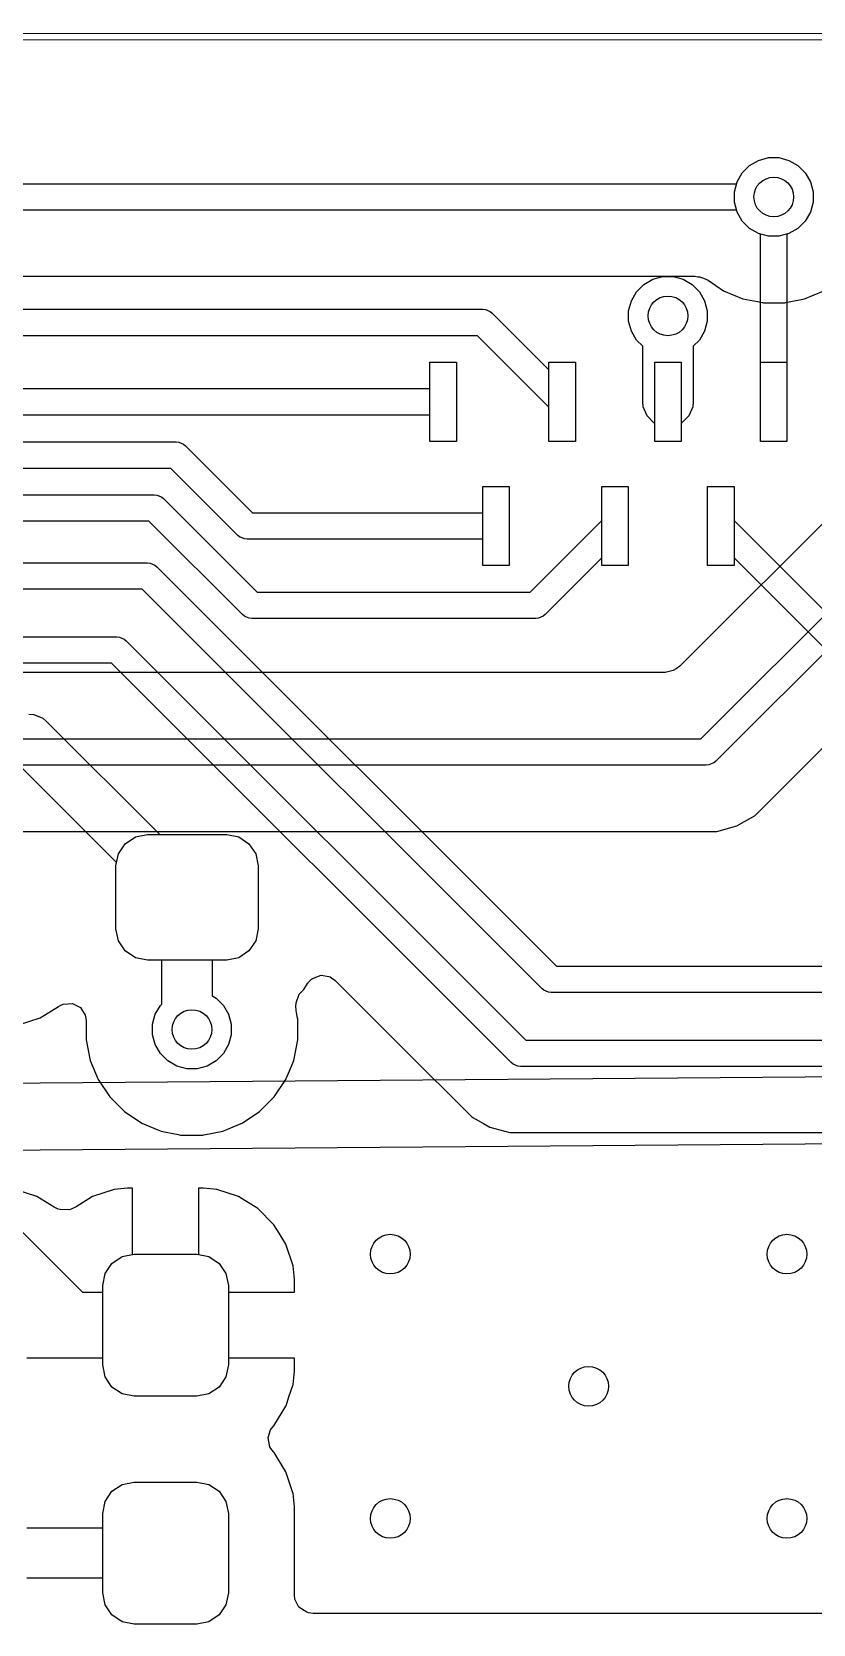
# Model space of a CAD drawing. Header units: millimetres. Extents: x 87.1 to 142.6, y -85.7 to -60.8.
# Drawn here: x 111.39 to 117.3, y -72.8 to -60.75 of the extents above; entities that cross this region are included whole.
import ezdxf

# ---------------------------------------------------------------- set-up
doc = ezdxf.new("R2010")
doc.units = ezdxf.units.MM
for name, color, linetype, true_color in [('B.Cu', 153, 'CONTINUOUS', 0x4d7fc4), ('Edge.Cuts', 254, 'CONTINUOUS', 0xd0d2cd), ('F.Cu', 13, 'CONTINUOUS', 0xc83434), ('F.Mask', 201, 'CONTINUOUS', 0xd864ff), ('F.Paste', 253, 'CONTINUOUS', 0xb4a09a)]:
    doc.layers.add(name, color=color, linetype=linetype, true_color=true_color)

msp = doc.modelspace()

# ---------------------------------------------------------------- linework, layer by layer
at = {"layer": 'B.Cu', "linetype": 'CONTINUOUS'}
for p, q in [((116.761994, -61.817372), (116.817372, -61.761994)), ((116.817372, -61.761994), (116.885195, -61.722836)), ((116.885195, -61.722836), (116.960842, -61.702567)), ((116.960842, -61.702567), (117.039158, -61.702567)), ((117.039158, -61.702567), (117.114805, -61.722836)), ((117.114805, -61.722836), (117.182628, -61.761994)), ((117.182628, -61.761994), (117.238006, -61.817372)), ((110.75, -61.9), (116.718869, -61.9)), ((116.718869, -61.9), (116.722836, -61.885195)), ((116.722836, -61.885195), (116.761994, -61.817372)), ((117.238006, -61.817372), (117.277164, -61.885195)), ((117.277164, -61.885195), (117.297433, -61.960842)), ((117.297433, -62.039158), (117.277164, -62.114805)), ((117.297433, -61.960842), (117.297433, -62.039158)), ((116.718869, -62.1), (110.791422, -62.1)), ((116.722836, -62.114805), (116.718869, -62.1)), ((116.761994, -62.182628), (116.722836, -62.114805)), ((117.277164, -62.114805), (117.238006, -62.182628)), ((116.817372, -62.238006), (116.761994, -62.182628)), ((116.885195, -62.277164), (116.817372, -62.238006)), ((116.960842, -62.297433), (116.885195, -62.277164)), ((117.114805, -62.277164), (117.039158, -62.297433)), ((117.182628, -62.238006), (117.114805, -62.277164)), ((117.238006, -62.182628), (117.182628, -62.238006)), ((117.039158, -62.297433), (116.960842, -62.297433)), ((111.060579, -62.6005), (116.402404, -62.6005)), ((116.402404, -62.6005), (116.424642, -62.603697)), ((116.424642, -62.603697), (116.437336, -62.605521)), ((116.437336, -62.605521), (116.46915, -62.614863)), ((116.46915, -62.614863), (116.503098, -62.630735)), ((116.503098, -62.630735), (116.620814, -62.70939)), ((116.620814, -62.70939), (116.620827, -62.709397)), ((116.620827, -62.709397), (116.766498, -62.769735)), ((116.766498, -62.769735), (116.766503, -62.769737)), ((116.766503, -62.769737), (116.876913, -62.791699)), ((117.090814, -62.798118), (117.233497, -62.769737)), ((117.233497, -62.769737), (117.379179, -62.709394)), ((116.876913, -62.791699), (116.879326, -62.792179)), ((116.879326, -62.792179), (116.913512, -62.798979)), ((116.913512, -62.798979), (116.916247, -62.799703)), ((116.916247, -62.799703), (116.921155, -62.8005)), ((116.921155, -62.8005), (117.078844, -62.8005)), ((117.078844, -62.8005), (117.082964, -62.8005)), ((117.082964, -62.8005), (117.090814, -62.798118)), ((117.953538, -63.887225), (116.290191, -65.550573)), ((116.448578, -66.1), (118.530499, -64.018079)), ((118.67192, -64.1595), (116.560711, -66.270711)), ((116.98796, -66.551272), (118.802056, -64.737177)), ((116.179422, -65.5995), (108.375534, -65.5995)), ((116.238852, -65.58433), (116.179422, -65.5995)), ((116.26194, -65.571722), (116.238852, -65.58433)), ((116.290191, -65.550573), (116.26194, -65.571722)), ((107.706131, -66.1), (116.448578, -66.1)), ((116.560711, -66.270711), (116.545557, -66.283147)), ((116.49, -66.3), (107.706131, -66.3)), ((116.509509, -66.298079), (116.49, -66.3)), ((116.545557, -66.283147), (116.509509, -66.298079)), ((116.858716, -66.68052), (116.97052, -66.568716)), ((116.97052, -66.568715), (116.987956, -66.551279)), ((116.97052, -66.568716), (116.97052, -66.568715)), ((116.987956, -66.551279), (116.98796, -66.551272)), ((116.721785, -66.759577), (116.777917, -66.727169)), ((116.777917, -66.727169), (116.858716, -66.68052)), ((108.021578, -66.8005), (116.40138, -66.8005)), ((116.40138, -66.8005), (116.401443, -66.800501)), ((116.401443, -66.800501), (116.403347, -66.800501)), ((116.403347, -66.800501), (116.410943, -66.800501)), ((116.410943, -66.800501), (116.569054, -66.800501)), ((116.569054, -66.800501), (116.569057, -66.800501)), ((116.569057, -66.800501), (116.721785, -66.759577)), ((119.010129, -68.646562), (109.852178, -68.718919)), ((109.856167, -69.224404), (119.014127, -69.152046))]:
    msp.add_line(p, q, dxfattribs=at)
at = {"layer": 'B.Cu'}
for centre in [(117, -62), (116.2, -62.9), (112.6, -68.3), (114.1, -70), (117.1, -70), (115.6, -71), (114.1, -72), (117.1, -72)]:
    msp.add_circle(centre, 0.15, dxfattribs=at)
at = {"layer": 'Edge.Cuts', "linetype": 'CONTINUOUS'}
for p, q in [((88.172342, -60.774331), (141.57597, -60.750447)), ((141.575993, -60.800447), (88.172364, -60.824331))]:
    msp.add_line(p, q, dxfattribs=at)
at = {"layer": 'F.Cu', "linetype": 'CONTINUOUS'}
for p, q in [((116.761994, -61.817372), (116.817372, -61.761994)), ((116.817372, -61.761994), (116.885195, -61.722836)), ((116.885195, -61.722836), (116.960842, -61.702567)), ((116.960842, -61.702567), (117.039158, -61.702567)), ((117.039158, -61.702567), (117.114805, -61.722836)), ((117.114805, -61.722836), (117.182628, -61.761994)), ((117.182628, -61.761994), (117.238006, -61.817372)), ((116.702567, -61.960842), (116.722836, -61.885195)), ((116.722836, -61.885195), (116.761994, -61.817372)), ((117.238006, -61.817372), (117.277164, -61.885195)), ((117.277164, -61.885195), (117.297433, -61.960842)), ((116.702567, -62.039158), (116.702567, -61.960842)), ((116.722836, -62.114805), (116.702567, -62.039158)), ((117.297433, -62.039158), (117.277164, -62.114805)), ((117.297433, -61.960842), (117.297433, -62.039158)), ((116.761994, -62.182628), (116.722836, -62.114805)), ((117.277164, -62.114805), (117.238006, -62.182628)), ((116.817372, -62.238006), (116.761994, -62.182628)), ((116.885195, -62.277164), (116.817372, -62.238006)), ((116.9, -62.28113), (116.885195, -62.277164)), ((116.9, -63.25), (116.9, -62.28113)), ((117.114805, -62.277164), (117.1, -62.28113)), ((117.1, -62.28113), (117.1, -63.25)), ((117.182628, -62.238006), (117.114805, -62.277164)), ((117.238006, -62.182628), (117.182628, -62.238006)), ((116.017372, -62.661994), (116.085195, -62.622836)), ((116.085195, -62.622836), (116.160842, -62.602567)), ((116.160842, -62.602567), (116.239158, -62.602567)), ((116.239158, -62.602567), (116.314805, -62.622836)), ((116.314805, -62.622836), (116.382628, -62.661994)), ((115.922836, -62.785195), (115.961994, -62.717372)), ((115.961994, -62.717372), (116.017372, -62.661994)), ((116.382628, -62.661994), (116.438006, -62.717372)), ((116.438006, -62.717372), (116.477164, -62.785195)), ((106.9235, -62.85), (114.8, -62.85)), ((114.8, -62.85), (114.819509, -62.851921)), ((114.819509, -62.851921), (114.855557, -62.866853)), ((114.855557, -62.866853), (114.870711, -62.879289)), ((114.870711, -62.879289), (115.3, -63.308578)), ((115.902567, -62.860842), (115.922836, -62.785195)), ((115.902567, -62.939158), (115.902567, -62.860842)), ((116.477164, -62.785195), (116.497433, -62.860842)), ((116.497433, -62.860842), (116.497433, -62.939158)), ((115.922836, -63.014805), (115.902567, -62.939158)), ((115.961994, -63.082628), (115.922836, -63.014805)), ((116.477164, -63.014805), (116.438006, -63.082628)), ((116.497433, -62.939158), (116.477164, -63.014805)), ((114.758578, -63.05), (106.964922, -63.05)), ((115.3, -63.591422), (114.758578, -63.05)), ((116.0095, -63.130134), (115.961994, -63.082628)), ((116.0095, -63.55), (116.0095, -63.130134)), ((116.438006, -63.082628), (116.3905, -63.130134)), ((116.3905, -63.130134), (116.3905, -63.55)), ((114.4, -63.45), (114.4, -63.25)), ((114.4, -63.25), (114.6, -63.25)), ((114.6, -63.25), (114.6, -63.85)), ((115.3, -63.308578), (115.3, -63.25)), ((115.3, -63.25), (115.5, -63.25)), ((115.5, -63.25), (115.5, -63.85)), ((116.9, -63.85), (116.9, -63.25)), ((117.1, -63.25), (117.1, -63.85)), ((106.949323, -63.45), (114.4, -63.45)), ((115.3, -63.85), (115.3, -63.591422)), ((116.01316, -63.587165), (116.0095, -63.55)), ((116.041605, -63.655836), (116.01316, -63.587165)), ((116.38684, -63.587165), (116.358395, -63.655836)), ((116.3905, -63.55), (116.38684, -63.587165)), ((114.4, -63.65), (106.990744, -63.65)), ((114.4, -63.85), (114.4, -63.65)), ((116.094164, -63.708395), (116.041605, -63.655836)), ((116.1, -63.710812), (116.094164, -63.708395)), ((116.1, -63.85), (116.1, -63.710812)), ((116.305836, -63.708395), (116.3, -63.710812)), ((116.3, -63.710812), (116.3, -63.85)), ((116.358395, -63.655836), (116.305836, -63.708395)), ((107.185823, -63.8535), (112.480851, -63.8535)), ((112.480851, -63.8535), (112.50036, -63.855421)), ((112.50036, -63.855421), (112.536408, -63.870353)), ((114.6, -63.85), (114.4, -63.85)), ((115.5, -63.85), (115.3, -63.85)), ((116.3, -63.85), (116.1, -63.85)), ((117.1, -63.85), (116.9, -63.85)), ((112.536408, -63.870353), (112.551562, -63.882789)), ((112.551562, -63.882789), (113.058773, -64.39)), ((112.439429, -64.0535), (107.227244, -64.0535)), ((112.946641, -64.560711), (112.439429, -64.0535)), ((114.8, -64.39), (114.8, -64.19)), ((114.8, -64.19), (115, -64.19)), ((115, -64.19), (115, -64.79)), ((115.7, -64.448578), (115.7, -64.19)), ((115.7, -64.19), (115.9, -64.19)), ((115.9, -64.19), (115.9, -64.79)), ((116.5, -64.79), (116.5, -64.19)), ((116.5, -64.19), (116.7, -64.19)), ((116.7, -64.19), (116.7, -64.448578)), ((107.415823, -64.2535), (112.315166, -64.2535)), ((112.315166, -64.2535), (112.334675, -64.255421)), ((112.334675, -64.255421), (112.370723, -64.270353)), ((112.370723, -64.270353), (112.385877, -64.282789)), ((112.385877, -64.282789), (113.093087, -64.99)), ((112.273744, -64.4535), (107.457245, -64.4535)), ((112.980955, -65.16071), (112.273744, -64.4535)), ((113.058773, -64.39), (114.8, -64.39)), ((115.158578, -64.99), (115.7, -64.448578)), ((116.7, -64.448578), (119.401421, -67.15)), ((112.961794, -64.573147), (112.946641, -64.560711)), ((112.967475, -64.5755), (112.961794, -64.573147)), ((112.997843, -64.588079), (112.967475, -64.5755)), ((113.017352, -64.59), (112.997843, -64.588079)), ((114.8, -64.59), (113.017352, -64.59)), ((114.8, -64.79), (114.8, -64.59)), ((109.913422, -64.7685), (112.26448, -64.7685)), ((112.26448, -64.7685), (112.283989, -64.770421)), ((112.283989, -64.770421), (112.320037, -64.785353)), ((112.320037, -64.785353), (112.335191, -64.797789)), ((112.335191, -64.797789), (115.357401, -67.82)), ((115, -64.79), (114.8, -64.79)), ((115.7, -64.731422), (115.270711, -65.160711)), ((115.7, -64.79), (115.7, -64.731422)), ((115.9, -64.79), (115.7, -64.79)), ((116.7, -64.79), (116.5, -64.79)), ((119.289289, -67.32071), (116.7, -64.731421)), ((116.7, -64.731421), (116.7, -64.79)), ((112.223058, -64.9685), (109.872, -64.9685)), ((115.24527, -67.990711), (112.223058, -64.9685)), ((113.093087, -64.99), (115.158578, -64.99)), ((112.996108, -65.173147), (112.980955, -65.16071)), ((113.006666, -65.17752), (112.996108, -65.173147)), ((113.032157, -65.188079), (113.006666, -65.17752)), ((113.051666, -65.19), (113.032157, -65.188079)), ((115.219509, -65.188079), (115.2, -65.19)), ((115.255557, -65.173147), (115.219509, -65.188079)), ((115.270711, -65.160711), (115.255557, -65.173147)), ((115.2, -65.19), (113.051666, -65.19)), ((109.872, -65.3285), (112.03252, -65.3285)), ((112.03252, -65.3285), (112.052029, -65.330421)), ((112.052029, -65.330421), (112.088077, -65.345353)), ((112.088077, -65.345353), (112.103231, -65.357789)), ((112.103231, -65.357789), (115.125441, -68.38)), ((111.991098, -65.5285), (109.913422, -65.5285)), ((115.01331, -68.550711), (111.991098, -65.5285)), ((111.366, -65.913), (111.403165, -65.91666)), ((111.403165, -65.91666), (111.471836, -65.945105)), ((111.471836, -65.945105), (111.500704, -65.968796)), ((111.500704, -65.968796), (112.356908, -66.825)), ((112.030075, -67.036983), (111.287092, -66.294)), ((112.356908, -66.825), (112.8625, -66.825)), ((112.8625, -66.825), (112.953387, -66.843079)), ((112.953387, -66.843079), (113.030438, -66.894562)), ((113.030438, -66.894562), (113.081921, -66.971613)), ((113.081921, -66.971613), (113.1, -67.0625)), ((112.025, -67.0625), (112.030075, -67.036983)), ((112.025, -67.5375), (112.025, -67.0625)), ((113.1, -67.0625), (113.1, -67.5375)), ((112.043079, -67.628387), (112.025, -67.5375)), ((113.1, -67.5375), (113.081921, -67.628387)), ((112.094562, -67.705438), (112.043079, -67.628387)), ((112.171613, -67.756921), (112.094562, -67.705438)), ((113.030438, -67.705438), (112.953387, -67.756921)), ((113.081921, -67.628387), (113.030438, -67.705438)), ((112.2625, -67.775), (112.171613, -67.756921)), ((112.372, -67.775), (112.2625, -67.775)), ((112.372, -68.107366), (112.372, -67.775)), ((112.8625, -67.775), (112.753, -67.775)), ((112.753, -67.775), (112.753, -68.044888)), ((112.953387, -67.756921), (112.8625, -67.775)), ((115.357401, -67.82), (122.625, -67.82)), ((113.44534, -67.99835), (113.473285, -67.953042)), ((113.473285, -67.953042), (113.478186, -67.947691)), ((113.478186, -67.947691), (113.479717, -67.943615)), ((113.479717, -67.943615), (113.504728, -67.918712)), ((113.504728, -67.918712), (113.512543, -67.912888)), ((113.512543, -67.912888), (113.578059, -67.888612)), ((113.578059, -67.888612), (113.636055, -67.898587)), ((113.636055, -67.898587), (113.645072, -67.902505)), ((113.645072, -67.902505), (113.683336, -67.928551)), ((113.683336, -67.928551), (114.199932, -68.445148)), ((112.753, -68.044888), (112.782628, -68.061994)), ((112.782628, -68.061994), (112.838006, -68.117372)), ((113.387291, -68.09899), (113.411842, -68.03358)), ((113.411842, -68.03358), (113.423273, -68.020415)), ((113.423273, -68.020415), (113.44534, -67.99835)), ((115.260423, -68.003147), (115.24527, -67.990711)), ((115.296471, -68.018079), (115.260423, -68.003147)), ((115.31598, -68.02), (115.296471, -68.018079)), ((122.725, -68.02), (115.31598, -68.02)), ((111.451516, -68.210908), (111.589827, -68.125596)), ((111.589827, -68.125596), (111.608516, -68.116147)), ((111.608516, -68.116147), (111.626424, -68.10892)), ((111.626424, -68.10892), (111.695956, -68.102086)), ((111.695956, -68.102086), (111.758147, -68.13393)), ((111.758147, -68.13393), (111.792555, -68.191642)), ((111.792555, -68.191642), (111.795228, -68.20156)), ((112.302567, -68.260842), (112.322836, -68.185195)), ((112.322836, -68.185195), (112.361994, -68.117372)), ((112.361994, -68.117372), (112.372, -68.107366)), ((112.838006, -68.117372), (112.877164, -68.185195)), ((112.877164, -68.185195), (112.897433, -68.260842)), ((113.385492, -68.119959), (113.38693, -68.103893)), ((113.387381, -68.155204), (113.385492, -68.119959)), ((113.38693, -68.103893), (113.387291, -68.09899)), ((113.390444, -68.170605), (113.387381, -68.155204)), ((113.39902, -68.213719), (113.390444, -68.170605)), ((111.287753, -68.265174), (111.451516, -68.210908)), ((111.795228, -68.20156), (111.7995, -68.233828)), ((111.7995, -68.233828), (111.7995, -68.378846)), ((112.302567, -68.339158), (112.302567, -68.260842)), ((112.897433, -68.260842), (112.897433, -68.339158)), ((113.4005, -68.221158), (113.39902, -68.213719)), ((113.4005, -68.378842), (113.4005, -68.221158)), ((111.7995, -68.378848), (111.799499, -68.378848)), ((111.799499, -68.378848), (111.830257, -68.533471)), ((111.7995, -68.378846), (111.7995, -68.378848)), ((112.322836, -68.414805), (112.302567, -68.339158)), ((112.361994, -68.482628), (112.322836, -68.414805)), ((112.877164, -68.414805), (112.838006, -68.482628)), ((112.897433, -68.339158), (112.877164, -68.414805)), ((113.369737, -68.533497), (113.4005, -68.378842)), ((115.125441, -68.38), (122.725, -68.38)), ((111.830257, -68.533471), (111.830264, -68.533502)), ((111.830264, -68.533502), (111.890598, -68.679165)), ((112.417372, -68.538006), (112.361994, -68.482628)), ((112.485195, -68.577164), (112.417372, -68.538006)), ((112.782628, -68.538006), (112.714805, -68.577164)), ((112.838006, -68.482628), (112.782628, -68.538006)), ((113.339477, -68.606552), (113.369737, -68.533497)), ((114.199932, -68.445148), (114.715303, -68.960519)), ((115.028463, -68.563147), (115.01331, -68.550711)), ((111.890598, -68.679165), (111.890603, -68.679174)), ((111.890603, -68.679174), (111.890613, -68.679191)), ((111.890613, -68.679191), (111.978211, -68.81029)), ((112.560842, -68.597433), (112.485195, -68.577164)), ((112.639158, -68.597433), (112.560842, -68.597433)), ((112.714805, -68.577164), (112.639158, -68.597433)), ((113.221789, -68.810289), (113.309394, -68.679179)), ((113.309394, -68.679179), (113.313011, -68.670448)), ((113.313011, -68.670448), (113.339477, -68.606552)), ((115.064511, -68.578079), (115.028463, -68.563147)), ((115.08402, -68.58), (115.064511, -68.578079)), ((122.625, -68.58), (115.08402, -68.58)), ((111.978211, -68.81029), (111.978212, -68.810291)), ((111.978212, -68.810291), (111.978217, -68.810297)), ((111.978217, -68.810297), (112.089701, -68.921781)), ((112.089701, -68.921781), (112.089707, -68.921786)), ((112.089707, -68.921786), (112.089711, -68.921789)), ((112.089711, -68.921789), (112.220814, -69.00939)), ((112.979179, -69.009394), (113.110289, -68.921789)), ((113.110289, -68.921789), (113.221789, -68.810289)), ((112.220814, -69.00939), (112.220827, -69.009397)), ((112.220827, -69.009397), (112.340521, -69.058975)), ((112.833497, -69.069737), (112.972373, -69.012213)), ((112.972373, -69.012213), (112.979172, -69.009397)), ((112.979172, -69.009396), (112.979179, -69.009394)), ((112.979172, -69.009397), (112.979172, -69.009396)), ((114.715303, -68.960519), (114.715996, -68.961019)), ((114.715996, -68.961019), (114.718507, -68.96237)), ((114.718507, -68.96237), (114.804845, -69.012216)), ((114.804845, -69.012216), (114.852236, -69.039577)), ((114.852236, -69.039577), (115.004963, -69.080501)), ((112.340521, -69.058975), (112.366503, -69.069737)), ((112.366503, -69.069737), (112.366505, -69.069737)), ((112.366505, -69.069737), (112.36651, -69.069739)), ((112.36651, -69.069739), (112.494981, -69.095293)), ((112.494981, -69.095293), (112.513512, -69.098979)), ((112.513512, -69.098979), (112.516247, -69.099703)), ((112.516247, -69.099703), (112.521155, -69.1005)), ((112.521155, -69.1005), (112.678844, -69.1005)), ((112.678844, -69.1005), (112.682964, -69.1005)), ((112.682964, -69.1005), (112.690814, -69.098118)), ((112.690814, -69.098118), (112.833497, -69.069737)), ((115.004963, -69.080501), (115.004965, -69.080501)), ((115.004965, -69.080501), (115.170674, -69.080501)), ((115.170674, -69.080501), (115.172578, -69.080501)), ((115.172578, -69.080501), (115.172641, -69.0805)), ((115.172641, -69.0805), (121.782671, -69.0805)), ((111.427295, -69.564543), (111.26365, -69.510318)), ((112.012345, -69.510319), (111.848701, -69.564545)), ((112.113319, -69.500003), (112.012345, -69.510319)), ((112.113332, -69.500002), (112.113319, -69.500003)), ((112.113343, -69.500001), (112.113332, -69.500002)), ((112.113361, -69.5), (112.113343, -69.500001)), ((112.113363, -69.5), (112.113361, -69.5)), ((112.15, -69.5), (112.113363, -69.5)), ((112.15, -70.002486), (112.15, -69.5)), ((112.686654, -69.5), (112.65, -69.5)), ((112.65, -69.5), (112.65, -70.002486)), ((112.686659, -69.5), (112.686654, -69.5)), ((112.78765, -69.510318), (112.686659, -69.5)), ((112.951295, -69.564543), (112.78765, -69.510318)), ((111.126, -69.642092), (111.771408, -70.2875)), ((111.427307, -69.564549), (111.427295, -69.564543)), ((111.427311, -69.564551), (111.427307, -69.564549)), ((111.427313, -69.564552), (111.427311, -69.564551)), ((111.427318, -69.564555), (111.427313, -69.564552)), ((111.558722, -69.645607), (111.427318, -69.564555)), ((111.588886, -69.659046), (111.558722, -69.645607)), ((111.71827, -69.644995), (111.685898, -69.65906)), ((111.724651, -69.641058), (111.71827, -69.644995)), ((111.848688, -69.564551), (111.724651, -69.641058)), ((111.848692, -69.564549), (111.848688, -69.564551)), ((111.848694, -69.564548), (111.848692, -69.564549)), ((111.848701, -69.564545), (111.848694, -69.564548)), ((112.951307, -69.564549), (112.951295, -69.564543)), ((112.951311, -69.564551), (112.951307, -69.564549)), ((112.979958, -69.582221), (112.951311, -69.564551)), ((113.098018, -69.655041), (112.979958, -69.582221)), ((111.601964, -69.662886), (111.588886, -69.659046)), ((111.669623, -69.663513), (111.601964, -69.662886)), ((111.685898, -69.65906), (111.669623, -69.663513)), ((113.098028, -69.655048), (113.098018, -69.655041)), ((113.098034, -69.655052), (113.098028, -69.655048)), ((113.098038, -69.655055), (113.098034, -69.655052)), ((113.09804, -69.655057), (113.098038, -69.655055)), ((113.098043, -69.655059), (113.09804, -69.655057)), ((113.219939, -69.776955), (113.098043, -69.655059)), ((113.219941, -69.776958), (113.219939, -69.776955)), ((113.219944, -69.776961), (113.219941, -69.776958)), ((113.219947, -69.776965), (113.219944, -69.776961)), ((113.219952, -69.776973), (113.219947, -69.776965)), ((113.219957, -69.77698), (113.219952, -69.776973)), ((113.259545, -69.841163), (113.219957, -69.77698)), ((113.310448, -69.923688), (113.259545, -69.841163)), ((112.071613, -70.018079), (112.15, -70.002486)), ((112.65, -70.002486), (112.728387, -70.018079)), ((113.310453, -69.923699), (113.310448, -69.923688)), ((113.36468, -70.087347), (113.310453, -69.923699)), ((111.943079, -70.146613), (111.994562, -70.069562)), ((111.994562, -70.069562), (112.071613, -70.018079)), ((112.728387, -70.018079), (112.805438, -70.069562)), ((112.805438, -70.069562), (112.856921, -70.146613)), ((113.374998, -70.188345), (113.36468, -70.087347)), ((111.925, -70.2375), (111.943079, -70.146613)), ((111.925, -70.2875), (111.925, -70.2375)), ((112.856921, -70.146613), (112.875, -70.2375)), ((112.875, -70.2375), (112.875, -70.2875)), ((113.374999, -70.18836), (113.374998, -70.188345)), ((113.374999, -70.2875), (113.374999, -70.18836)), ((111.771408, -70.2875), (111.925, -70.2875)), ((112.875, -70.2875), (113.374999, -70.2875)), ((111.925, -70.7875), (111.351, -70.7875)), ((111.925, -70.8375), (111.925, -70.7875)), ((111.943079, -70.928387), (111.925, -70.8375)), ((112.875, -70.8375), (112.856921, -70.928387)), ((113.375, -70.7875), (112.875, -70.7875)), ((112.875, -70.7875), (112.875, -70.8375)), ((113.375, -70.886641), (113.375, -70.7875)), ((111.994562, -71.005438), (111.943079, -70.928387)), ((112.856921, -70.928387), (112.805438, -71.005438)), ((113.36468, -70.987652), (113.374999, -70.886654)), ((113.374999, -70.886654), (113.375, -70.886641)), ((112.071613, -71.056921), (111.994562, -71.005438)), ((112.1625, -71.075), (112.071613, -71.056921)), ((112.6375, -71.075), (112.1625, -71.075)), ((112.728387, -71.056921), (112.6375, -71.075)), ((112.805438, -71.005438), (112.728387, -71.056921)), ((113.311649, -71.147693), (113.333734, -71.081042)), ((113.333734, -71.081042), (113.36468, -70.987652)), ((113.219947, -71.298035), (113.310448, -71.151311)), ((113.310448, -71.151311), (113.310453, -71.1513)), ((113.310453, -71.1513), (113.311649, -71.147693)), ((113.175258, -71.387884), (113.194627, -71.329689)), ((113.194627, -71.329689), (113.198812, -71.323177)), ((113.198812, -71.323177), (113.215452, -71.302529)), ((113.215452, -71.302529), (113.219947, -71.298035)), ((113.175129, -71.389688), (113.175258, -71.387884)), ((113.18998, -71.457957), (113.175129, -71.389688)), ((113.197472, -71.471678), (113.18998, -71.457957)), ((113.215668, -71.495986), (113.197472, -71.471678)), ((113.218624, -71.499934), (113.215668, -71.495986)), ((113.22034, -71.50165), (113.218624, -71.499934)), ((113.310908, -71.648484), (113.22034, -71.50165)), ((113.360411, -71.797873), (113.310908, -71.648484)), ((111.943079, -71.871613), (111.994562, -71.794562)), ((111.994562, -71.794562), (112.071613, -71.743079)), ((112.071613, -71.743079), (112.1625, -71.725)), ((112.1625, -71.725), (112.6375, -71.725)), ((112.6375, -71.725), (112.728387, -71.743079)), ((112.728387, -71.743079), (112.805438, -71.794562)), ((112.805438, -71.794562), (112.856921, -71.871613)), ((113.365174, -71.812247), (113.360411, -71.797873)), ((113.375498, -71.913312), (113.365174, -71.812247)), ((111.925, -71.9625), (111.943079, -71.871613)), ((112.856921, -71.871613), (112.875, -71.9625)), ((113.375499, -71.91333), (113.375498, -71.913312)), ((113.375499, -72.582177), (113.375499, -71.91333)), ((111.925, -72.072), (111.925, -71.9625)), ((112.875, -71.9625), (112.875, -72.5625)), ((111.351, -72.072), (111.925, -72.072)), ((111.925, -72.453), (111.351, -72.453)), ((111.925, -72.5625), (111.925, -72.453)), ((111.943079, -72.653387), (111.925, -72.5625)), ((111.994562, -72.730438), (111.943079, -72.653387)), ((112.856921, -72.653387), (112.805438, -72.730438)), ((112.875, -72.5625), (112.856921, -72.653387)), ((113.378335, -72.608533), (113.375499, -72.582177)), ((113.378829, -72.610803), (113.378335, -72.608533)), ((113.379981, -72.616097), (113.378829, -72.610803)), ((113.407457, -72.670958), (113.379981, -72.616097)), ((112.071613, -72.781921), (111.994562, -72.730438)), ((112.805438, -72.730438), (112.728387, -72.781921)), ((113.408644, -72.672327), (113.407457, -72.670958)), ((113.46739, -72.71007), (113.408644, -72.672327)), ((113.482389, -72.714475), (113.46739, -72.71007)), ((113.51733, -72.7195), (113.482389, -72.714475)), ((120.373442, -72.7195), (113.51733, -72.7195)), ((112.1625, -72.8), (112.071613, -72.781921)), ((112.6375, -72.8), (112.1625, -72.8)), ((112.728387, -72.781921), (112.6375, -72.8))]:
    msp.add_line(p, q, dxfattribs=at)
at = {"layer": 'F.Cu'}
for centre in [(117, -62), (116.2, -62.9), (112.6, -68.3), (114.1, -70), (117.1, -70), (115.6, -71), (114.1, -72), (117.1, -72)]:
    msp.add_circle(centre, 0.15, dxfattribs=at)
at = {"layer": 'F.Mask', "linetype": 'CONTINUOUS'}
for p, q in [((114.4, -63.85), (114.4, -63.25)), ((114.4, -63.25), (114.6, -63.25)), ((114.6, -63.25), (114.6, -63.85)), ((115.3, -63.85), (115.3, -63.25)), ((115.3, -63.25), (115.5, -63.25)), ((115.5, -63.25), (115.5, -63.85)), ((116.1, -63.85), (116.1, -63.25)), ((116.1, -63.25), (116.3, -63.25)), ((116.3, -63.25), (116.3, -63.85)), ((116.9, -63.85), (116.9, -63.25)), ((116.9, -63.25), (117.1, -63.25)), ((117.1, -63.25), (117.1, -63.85)), ((114.6, -63.85), (114.4, -63.85)), ((115.5, -63.85), (115.3, -63.85)), ((116.3, -63.85), (116.1, -63.85)), ((117.1, -63.85), (116.9, -63.85)), ((114.8, -64.79), (114.8, -64.19)), ((114.8, -64.19), (115, -64.19)), ((115, -64.19), (115, -64.79)), ((115.7, -64.79), (115.7, -64.19)), ((115.7, -64.19), (115.9, -64.19)), ((115.9, -64.19), (115.9, -64.79)), ((116.5, -64.79), (116.5, -64.19)), ((116.5, -64.19), (116.7, -64.19)), ((116.7, -64.19), (116.7, -64.79)), ((115, -64.79), (114.8, -64.79)), ((115.9, -64.79), (115.7, -64.79)), ((116.7, -64.79), (116.5, -64.79)), ((112.094562, -66.894562), (112.171613, -66.843079)), ((112.171613, -66.843079), (112.2625, -66.825)), ((112.2625, -66.825), (112.8625, -66.825)), ((112.8625, -66.825), (112.953387, -66.843079)), ((112.953387, -66.843079), (113.030438, -66.894562)), ((112.025, -67.0625), (112.043079, -66.971613)), ((112.043079, -66.971613), (112.094562, -66.894562)), ((113.030438, -66.894562), (113.081921, -66.971613)), ((113.081921, -66.971613), (113.1, -67.0625)), ((112.025, -67.5375), (112.025, -67.0625)), ((113.1, -67.0625), (113.1, -67.5375)), ((112.043079, -67.628387), (112.025, -67.5375)), ((113.1, -67.5375), (113.081921, -67.628387)), ((112.094562, -67.705438), (112.043079, -67.628387)), ((112.171613, -67.756921), (112.094562, -67.705438)), ((113.030438, -67.705438), (112.953387, -67.756921)), ((113.081921, -67.628387), (113.030438, -67.705438)), ((112.2625, -67.775), (112.171613, -67.756921)), ((112.8625, -67.775), (112.2625, -67.775)), ((112.953387, -67.756921), (112.8625, -67.775)), ((112.071613, -70.018079), (112.1625, -70)), ((112.1625, -70), (112.6375, -70)), ((112.6375, -70), (112.728387, -70.018079)), ((111.943079, -70.146613), (111.994562, -70.069562)), ((111.994562, -70.069562), (112.071613, -70.018079)), ((112.728387, -70.018079), (112.805438, -70.069562)), ((112.805438, -70.069562), (112.856921, -70.146613)), ((111.925, -70.2375), (111.943079, -70.146613)), ((111.925, -70.8375), (111.925, -70.2375)), ((112.856921, -70.146613), (112.875, -70.2375)), ((112.875, -70.2375), (112.875, -70.8375)), ((111.943079, -70.928387), (111.925, -70.8375)), ((112.875, -70.8375), (112.856921, -70.928387)), ((111.994562, -71.005438), (111.943079, -70.928387)), ((112.856921, -70.928387), (112.805438, -71.005438)), ((112.071613, -71.056921), (111.994562, -71.005438)), ((112.1625, -71.075), (112.071613, -71.056921)), ((112.6375, -71.075), (112.1625, -71.075)), ((112.728387, -71.056921), (112.6375, -71.075)), ((112.805438, -71.005438), (112.728387, -71.056921)), ((111.943079, -71.871613), (111.994562, -71.794562)), ((111.994562, -71.794562), (112.071613, -71.743079)), ((112.071613, -71.743079), (112.1625, -71.725)), ((112.1625, -71.725), (112.6375, -71.725)), ((112.6375, -71.725), (112.728387, -71.743079)), ((112.728387, -71.743079), (112.805438, -71.794562)), ((112.805438, -71.794562), (112.856921, -71.871613)), ((111.925, -71.9625), (111.943079, -71.871613)), ((112.856921, -71.871613), (112.875, -71.9625)), ((111.925, -72.5625), (111.925, -71.9625)), ((112.875, -71.9625), (112.875, -72.5625)), ((111.943079, -72.653387), (111.925, -72.5625)), ((111.994562, -72.730438), (111.943079, -72.653387)), ((112.856921, -72.653387), (112.805438, -72.730438)), ((112.875, -72.5625), (112.856921, -72.653387)), ((112.071613, -72.781921), (111.994562, -72.730438)), ((112.805438, -72.730438), (112.728387, -72.781921)), ((112.1625, -72.8), (112.071613, -72.781921)), ((112.6375, -72.8), (112.1625, -72.8)), ((112.728387, -72.781921), (112.6375, -72.8))]:
    msp.add_line(p, q, dxfattribs=at)
at = {"layer": 'F.Paste', "linetype": 'CONTINUOUS'}
for p, q in [((114.4, -63.85), (114.4, -63.25)), ((114.4, -63.25), (114.6, -63.25)), ((114.6, -63.25), (114.6, -63.85)), ((115.3, -63.85), (115.3, -63.25)), ((115.3, -63.25), (115.5, -63.25)), ((115.5, -63.25), (115.5, -63.85)), ((116.1, -63.85), (116.1, -63.25)), ((116.1, -63.25), (116.3, -63.25)), ((116.3, -63.25), (116.3, -63.85)), ((116.9, -63.85), (116.9, -63.25)), ((116.9, -63.25), (117.1, -63.25)), ((117.1, -63.25), (117.1, -63.85)), ((114.6, -63.85), (114.4, -63.85)), ((115.5, -63.85), (115.3, -63.85)), ((116.3, -63.85), (116.1, -63.85)), ((117.1, -63.85), (116.9, -63.85)), ((114.8, -64.79), (114.8, -64.19)), ((114.8, -64.19), (115, -64.19)), ((115, -64.19), (115, -64.79)), ((115.7, -64.79), (115.7, -64.19)), ((115.7, -64.19), (115.9, -64.19)), ((115.9, -64.19), (115.9, -64.79)), ((116.5, -64.79), (116.5, -64.19)), ((116.5, -64.19), (116.7, -64.19)), ((116.7, -64.19), (116.7, -64.79)), ((115, -64.79), (114.8, -64.79)), ((115.9, -64.79), (115.7, -64.79)), ((116.7, -64.79), (116.5, -64.79)), ((112.094562, -66.894562), (112.171613, -66.843079)), ((112.171613, -66.843079), (112.2625, -66.825)), ((112.2625, -66.825), (112.8625, -66.825)), ((112.8625, -66.825), (112.953387, -66.843079)), ((112.953387, -66.843079), (113.030438, -66.894562)), ((112.025, -67.0625), (112.043079, -66.971613)), ((112.043079, -66.971613), (112.094562, -66.894562)), ((113.030438, -66.894562), (113.081921, -66.971613)), ((113.081921, -66.971613), (113.1, -67.0625)), ((112.025, -67.5375), (112.025, -67.0625)), ((113.1, -67.0625), (113.1, -67.5375)), ((112.043079, -67.628387), (112.025, -67.5375)), ((113.1, -67.5375), (113.081921, -67.628387)), ((112.094562, -67.705438), (112.043079, -67.628387)), ((112.171613, -67.756921), (112.094562, -67.705438)), ((113.030438, -67.705438), (112.953387, -67.756921)), ((113.081921, -67.628387), (113.030438, -67.705438)), ((112.2625, -67.775), (112.171613, -67.756921)), ((112.8625, -67.775), (112.2625, -67.775)), ((112.953387, -67.756921), (112.8625, -67.775)), ((112.071613, -70.018079), (112.1625, -70)), ((112.1625, -70), (112.6375, -70)), ((112.6375, -70), (112.728387, -70.018079)), ((111.943079, -70.146613), (111.994562, -70.069562)), ((111.994562, -70.069562), (112.071613, -70.018079)), ((112.728387, -70.018079), (112.805438, -70.069562)), ((112.805438, -70.069562), (112.856921, -70.146613)), ((111.925, -70.2375), (111.943079, -70.146613)), ((111.925, -70.8375), (111.925, -70.2375)), ((112.856921, -70.146613), (112.875, -70.2375)), ((112.875, -70.2375), (112.875, -70.8375)), ((111.943079, -70.928387), (111.925, -70.8375)), ((112.875, -70.8375), (112.856921, -70.928387)), ((111.994562, -71.005438), (111.943079, -70.928387)), ((112.856921, -70.928387), (112.805438, -71.005438)), ((112.071613, -71.056921), (111.994562, -71.005438)), ((112.1625, -71.075), (112.071613, -71.056921)), ((112.6375, -71.075), (112.1625, -71.075)), ((112.728387, -71.056921), (112.6375, -71.075)), ((112.805438, -71.005438), (112.728387, -71.056921)), ((111.943079, -71.871613), (111.994562, -71.794562)), ((111.994562, -71.794562), (112.071613, -71.743079)), ((112.071613, -71.743079), (112.1625, -71.725)), ((112.1625, -71.725), (112.6375, -71.725)), ((112.6375, -71.725), (112.728387, -71.743079)), ((112.728387, -71.743079), (112.805438, -71.794562)), ((112.805438, -71.794562), (112.856921, -71.871613)), ((111.925, -71.9625), (111.943079, -71.871613)), ((112.856921, -71.871613), (112.875, -71.9625)), ((111.925, -72.5625), (111.925, -71.9625)), ((112.875, -71.9625), (112.875, -72.5625)), ((111.943079, -72.653387), (111.925, -72.5625)), ((111.994562, -72.730438), (111.943079, -72.653387)), ((112.856921, -72.653387), (112.805438, -72.730438)), ((112.875, -72.5625), (112.856921, -72.653387)), ((112.071613, -72.781921), (111.994562, -72.730438)), ((112.805438, -72.730438), (112.728387, -72.781921)), ((112.1625, -72.8), (112.071613, -72.781921)), ((112.6375, -72.8), (112.1625, -72.8)), ((112.728387, -72.781921), (112.6375, -72.8))]:
    msp.add_line(p, q, dxfattribs=at)

doc.saveas('drawing.dxf')
